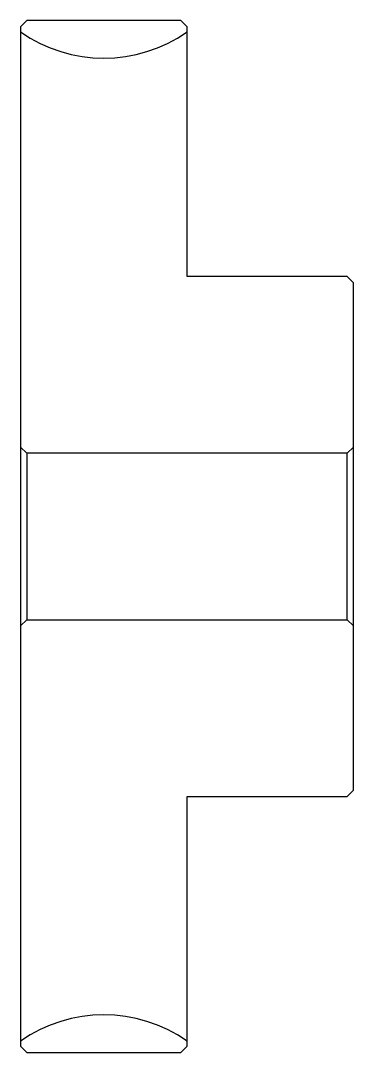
# Model space of a CAD drawing. Header units: metres. Extents: x 41.2 to 57.2, y 23.3 to 72.9.
import ezdxf

# ---------------------------------------------------------------- set-up
doc = ezdxf.new("R2010")
doc.units = ezdxf.units.M

msp = doc.modelspace()

# ---------------------------------------------------------------- linework, layer by layer
at = {"color": 4}
for p, q in [((57.190002, 52.350002), (56.890003, 52.050003)), ((41.190002, 43.750004), (41.490002, 44.050003)), ((57.190002, 43.750004), (56.890003, 44.050003))]:
    msp.add_line(p, q, dxfattribs=at)
for points in [[(45.190002, 72.850006), (41.490002, 72.850006), (41.190002, 72.550003), (41.190002, 43.750004)], [(49.190002, 60.550003), (49.190002, 72.550003), (48.890003, 72.850006), (45.190002, 72.850006)], [(49.190002, 35.550003), (56.890003, 35.550003), (57.190002, 35.850002), (57.190002, 60.250004), (56.890003, 60.550003), (49.190002, 60.550003)], [(41.190002, 52.350002), (41.490002, 52.050003), (41.490002, 44.050003), (56.890003, 44.050003), (56.890003, 52.050003), (41.490002, 52.050003)], [(41.190002, 43.750004), (41.190002, 23.550003), (41.490002, 23.250004), (45.190002, 23.250004)], [(45.190002, 23.250004), (48.890003, 23.250004), (49.190002, 23.550003), (49.190002, 35.550003)]]:
    msp.add_lwpolyline(points, dxfattribs=at)
for centre, start, end in [((45.190002, 78.050003), 235.1500931, 304.8499069), ((45.190002, 18.050003), 55.1500931, 124.8499069)]:
    msp.add_arc(centre, 7, start, end, dxfattribs=at)

doc.saveas('drawing.dxf')
